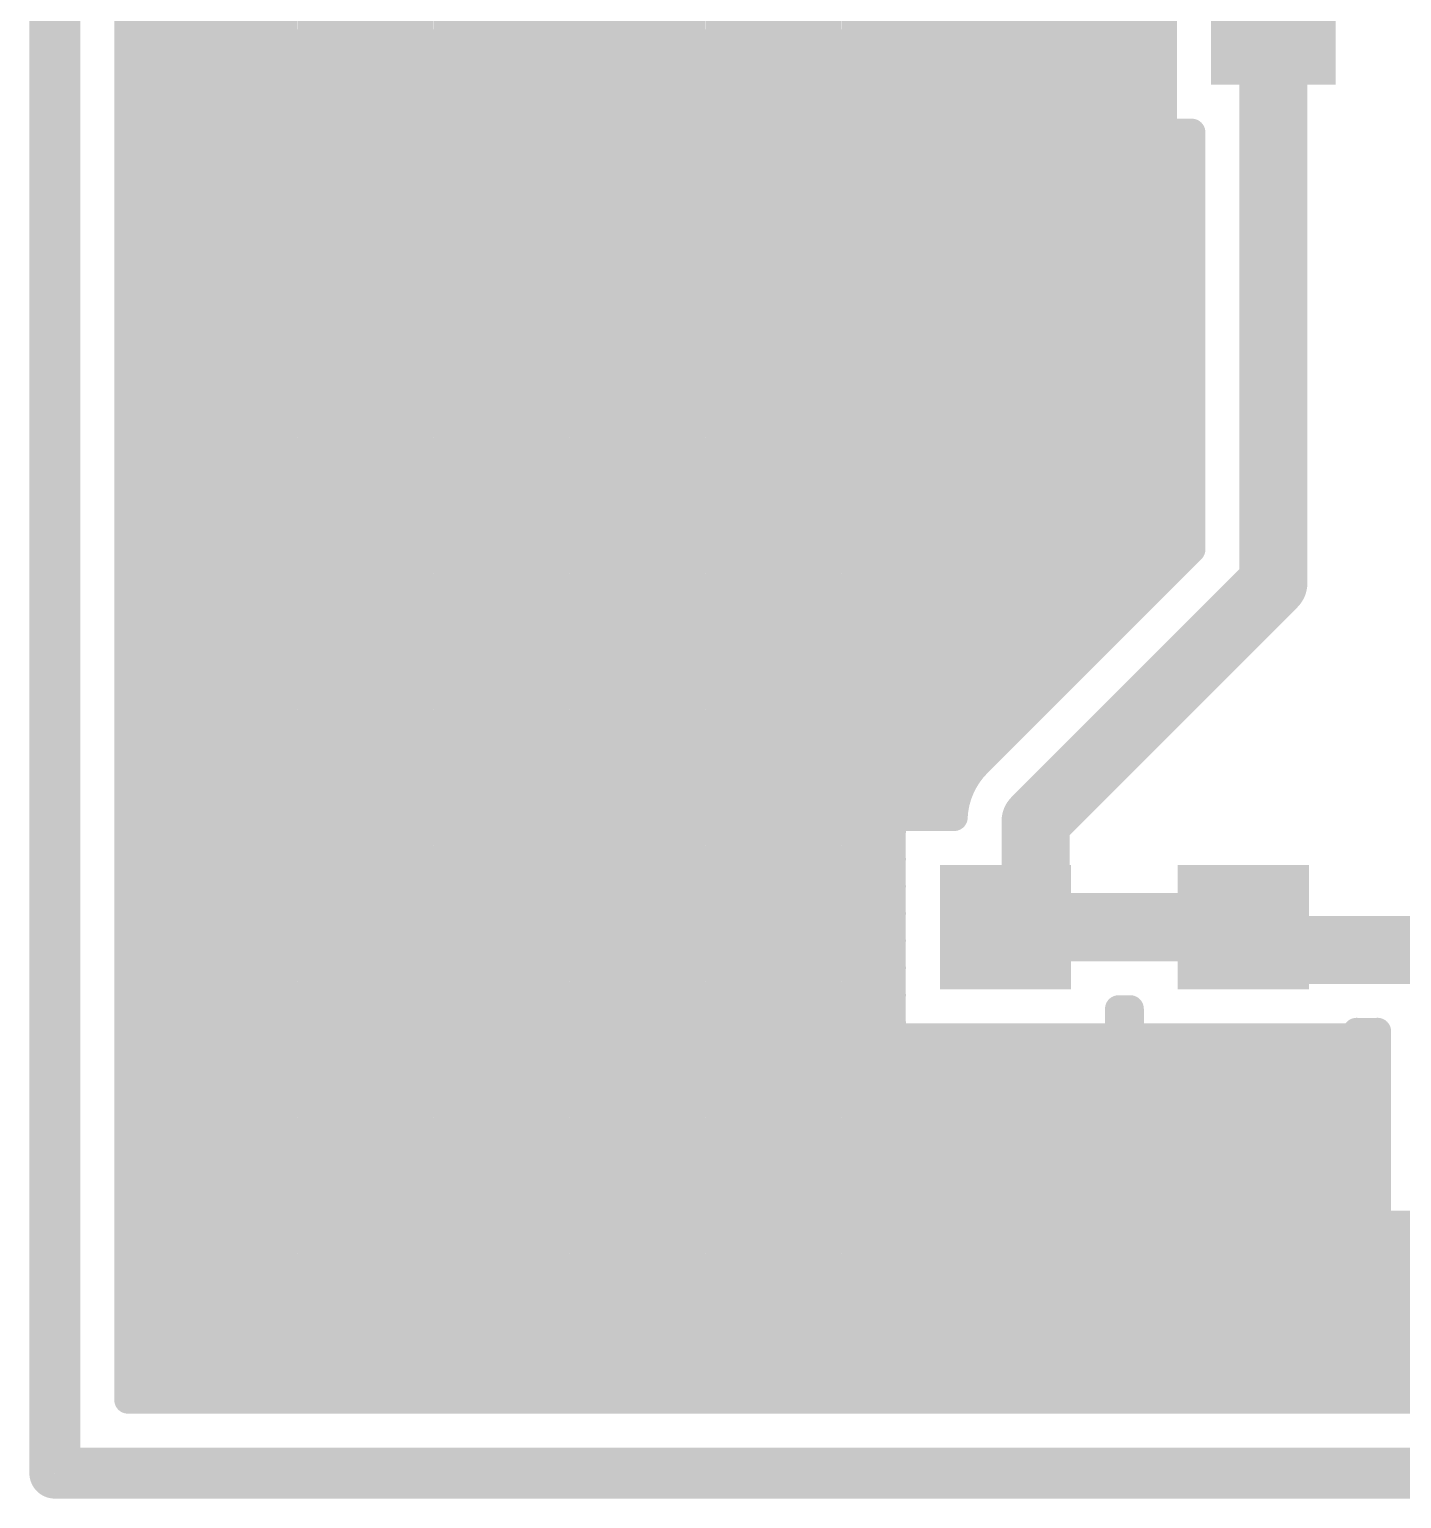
# Model space of a CAD drawing. Header units: inches. Extents: x 0 to 226, y 0 to 70.
# Drawn here: x 58.69 to 68.94, y -0.19 to 10.78 of the extents above; entities that cross this region are included whole.
import ezdxf

# ---------------------------------------------------------------- set-up
doc = ezdxf.new("R2010")
doc.units = ezdxf.units.IN
doc.layers.add('Keep-Out Layer', color=6, linetype='Continuous')
doc.layers.add('Top Layer', color=1, linetype='Continuous')

msp = doc.modelspace()

# ---------------------------------------------------------------- linework, layer by layer
at = {"layer": 'Keep-Out Layer'}
for points in [[(58.881, 0, 0.381, 0.381, 0), (58.881, 24.83, 0.381, 0.381, 0)], [(58.881, 0, 0.381, 0.381, 0), (78.322, 0, 0.381, 0.381, 0)]]:
    msp.add_lwpolyline(points, format="xyseb", dxfattribs=at)
msp.add_lwpolyline([(58.786, 0, 0.191, 0.191, 1), (58.976, 0, 0.191, 0.191, 1)], format="xyseb", close=True, dxfattribs=at)
msp.add_lwpolyline([(58.786, 0, 0.191, 0.191, 1), (58.976, 0, 0.191, 0.191, 1)], format="xyseb", close=True, dxfattribs=at)
at = {"layer": 'Top Layer'}
for points in [[(59.427, 0.546, 0.203, 0.203, 0), (59.427, 18.506, 0.203, 0.203, 0)], [(59.574, 0.546, 0.203, 0.203, 0), (59.574, 18.506, 0.203, 0.203, 0)], [(59.778, 0.546, 0.203, 0.203, 0), (59.778, 18.506, 0.203, 0.203, 0)], [(59.981, 0.546, 0.203, 0.203, 0), (59.981, 18.506, 0.203, 0.203, 0)], [(60.184, 0.546, 0.203, 0.203, 0), (60.184, 18.506, 0.203, 0.203, 0)], [(60.387, 0.546, 0.203, 0.203, 0), (60.387, 18.506, 0.203, 0.203, 0)], [(60.59, 0.546, 0.203, 0.203, 0), (60.59, 18.506, 0.203, 0.203, 0)], [(60.794, 0.546, 0.203, 0.203, 0), (60.794, 18.506, 0.203, 0.203, 0)], [(60.997, 0.546, 0.203, 0.203, 0), (60.997, 18.506, 0.203, 0.203, 0)], [(61.2, 0.546, 0.203, 0.203, 0), (61.2, 18.506, 0.203, 0.203, 0)], [(61.403, 0.546, 0.203, 0.203, 0), (61.403, 18.506, 0.203, 0.203, 0)], [(61.606, 0.546, 0.203, 0.203, 0), (61.606, 18.506, 0.203, 0.203, 0)], [(61.81, 0.546, 0.203, 0.203, 0), (61.81, 18.506, 0.203, 0.203, 0)], [(62.013, 0.546, 0.203, 0.203, 0), (62.013, 18.506, 0.203, 0.203, 0)], [(62.216, 0.546, 0.203, 0.203, 0), (62.216, 18.506, 0.203, 0.203, 0)], [(62.419, 0.546, 0.203, 0.203, 0), (62.419, 18.506, 0.203, 0.203, 0)], [(62.622, 0.546, 0.203, 0.203, 0), (62.622, 18.506, 0.203, 0.203, 0)], [(62.826, 0.546, 0.203, 0.203, 0), (62.826, 18.506, 0.203, 0.203, 0)], [(63.029, 0.546, 0.203, 0.203, 0), (63.029, 18.506, 0.203, 0.203, 0)], [(63.232, 0.546, 0.203, 0.203, 0), (63.232, 18.506, 0.203, 0.203, 0)], [(63.435, 0.546, 0.203, 0.203, 0), (63.435, 18.506, 0.203, 0.203, 0)], [(63.638, 0.546, 0.203, 0.203, 0), (63.638, 18.506, 0.203, 0.203, 0)], [(63.842, 0.546, 0.203, 0.203, 0), (63.842, 18.506, 0.203, 0.203, 0)], [(64.045, 0.546, 0.203, 0.203, 0), (64.045, 18.506, 0.203, 0.203, 0)], [(64.248, 0.546, 0.203, 0.203, 0), (64.248, 18.506, 0.203, 0.203, 0)], [(64.451, 0.546, 0.203, 0.203, 0), (64.451, 18.506, 0.203, 0.203, 0)], [(64.654, 0.546, 0.203, 0.203, 0), (64.654, 18.506, 0.203, 0.203, 0)], [(64.858, 0.546, 0.203, 0.203, 0), (64.858, 18.506, 0.203, 0.203, 0)], [(65.061, 0.546, 0.203, 0.203, 0), (65.061, 18.506, 0.203, 0.203, 0)], [(65.264, 4.898, 0.203, 0.203, 0), (65.264, 18.506, 0.203, 0.203, 0)], [(65.467, 4.898, 0.203, 0.203, 0), (65.467, 18.506, 0.203, 0.203, 0)], [(65.67, 5.156, 0.203, 0.203, 0), (65.67, 18.506, 0.203, 0.203, 0)], [(65.874, 5.397, 0.203, 0.203, 0), (65.874, 18.506, 0.203, 0.203, 0)], [(66.077, 5.6, 0.203, 0.203, 0), (66.077, 18.506, 0.203, 0.203, 0)], [(66.28, 5.803, 0.203, 0.203, 0), (66.28, 18.506, 0.203, 0.203, 0)], [(66.483, 6.006, 0.203, 0.203, 0), (66.483, 18.506, 0.203, 0.203, 0)], [(66.686, 6.21, 0.203, 0.203, 0), (66.686, 18.506, 0.203, 0.203, 0)], [(66.89, 6.413, 0.203, 0.203, 0), (66.89, 18.506, 0.203, 0.203, 0)], [(67.093, 6.616, 0.203, 0.203, 0), (67.093, 18.506, 0.203, 0.203, 0)], [(67.165, 10.015, 0.203, 0.203, 0), (67.165, 11.706, 0.203, 0.203, 0)], [(67.986, 8.94, 0.508, 0.508, 0), (67.986, 10.86, 0.508, 0.508, 0)], [(59.427, 10.682, 0.203, 0.203, 0), (67.165, 10.682, 0.203, 0.203, 0)], [(59.427, 10.479, 0.203, 0.203, 0), (67.165, 10.479, 0.203, 0.203, 0)], [(59.427, 10.276, 0.203, 0.203, 0), (67.165, 10.276, 0.203, 0.203, 0)], [(59.427, 10.073, 0.203, 0.203, 0), (67.165, 10.073, 0.203, 0.203, 0)], [(67.165, 10.015, 0.203, 0.203, 0), (67.376, 10.015, 0.203, 0.203, 0)], [(67.296, 6.819, 0.203, 0.203, 0), (67.296, 10.015, 0.203, 0.203, 0)], [(67.376, 8.94, 0.203, 0.203, 0), (67.376, 10.015, 0.203, 0.203, 0)], [(59.427, 9.87, 0.203, 0.203, 0), (67.376, 9.87, 0.203, 0.203, 0)], [(59.427, 9.666, 0.203, 0.203, 0), (67.376, 9.666, 0.203, 0.203, 0)], [(59.427, 9.463, 0.203, 0.203, 0), (67.376, 9.463, 0.203, 0.203, 0)], [(59.427, 9.26, 0.203, 0.203, 0), (67.376, 9.26, 0.203, 0.203, 0)], [(59.427, 9.057, 0.203, 0.203, 0), (67.376, 9.057, 0.203, 0.203, 0)], [(67.986, 6.647, 0.508, 0.508, 0), (67.986, 8.94, 0.508, 0.508, 0)], [(67.376, 6.899, 0.203, 0.203, 0), (67.376, 8.94, 0.203, 0.203, 0)], [(59.427, 8.854, 0.203, 0.203, 0), (67.376, 8.854, 0.203, 0.203, 0)], [(59.427, 8.65, 0.203, 0.203, 0), (67.376, 8.65, 0.203, 0.203, 0)], [(59.427, 8.447, 0.203, 0.203, 0), (67.376, 8.447, 0.203, 0.203, 0)], [(59.427, 8.244, 0.203, 0.203, 0), (67.376, 8.244, 0.203, 0.203, 0)], [(59.427, 8.041, 0.203, 0.203, 0), (67.376, 8.041, 0.203, 0.203, 0)], [(59.427, 7.838, 0.203, 0.203, 0), (67.376, 7.838, 0.203, 0.203, 0)], [(59.427, 7.634, 0.203, 0.203, 0), (67.376, 7.634, 0.203, 0.203, 0)], [(59.427, 7.431, 0.203, 0.203, 0), (67.376, 7.431, 0.203, 0.203, 0)], [(59.427, 7.228, 0.203, 0.203, 0), (67.376, 7.228, 0.203, 0.203, 0)], [(59.427, 7.025, 0.203, 0.203, 0), (67.376, 7.025, 0.203, 0.203, 0)], [(59.427, 6.822, 0.203, 0.203, 0), (67.299, 6.822, 0.203, 0.203, 0)], [(65.778, 5.301, 0.203, 0.203, 0), (67.376, 6.899, 0.203, 0.203, 0)], [(66.209, 4.87, 0.508, 0.508, 0), (67.986, 6.647, 0.508, 0.508, 0)], [(59.427, 6.618, 0.203, 0.203, 0), (67.095, 6.618, 0.203, 0.203, 0)], [(59.427, 6.415, 0.203, 0.203, 0), (66.892, 6.415, 0.203, 0.203, 0)], [(59.427, 6.212, 0.203, 0.203, 0), (66.689, 6.212, 0.203, 0.203, 0)], [(59.427, 6.009, 0.203, 0.203, 0), (66.486, 6.009, 0.203, 0.203, 0)], [(59.427, 5.806, 0.203, 0.203, 0), (66.283, 5.806, 0.203, 0.203, 0)], [(59.427, 5.602, 0.203, 0.203, 0), (66.079, 5.602, 0.203, 0.203, 0)], [(59.427, 5.399, 0.203, 0.203, 0), (65.876, 5.399, 0.203, 0.203, 0)], [(65.6, 4.898, 0.203, 0.203, -0.186704), (65.778, 5.301, 0.203, 0.203, 0)], [(65.6, 4.898, 0.203, 0.203, -0.186704), (65.778, 5.301, 0.203, 0.203, 0)], [(59.427, 5.196, 0.203, 0.203, 0), (65.694, 5.196, 0.203, 0.203, 0)], [(59.427, 4.993, 0.203, 0.203, 0), (65.612, 4.993, 0.203, 0.203, 0)], [(66.209, 4.289, 0.508, 0.508, 0), (66.209, 4.87, 0.508, 0.508, 0)], [(65.138, 3.257, 0.203, 0.203, 0), (65.138, 4.898, 0.203, 0.203, 0)], [(65.138, 4.898, 0.203, 0.203, 0), (65.6, 4.898, 0.203, 0.203, 0)], [(59.427, 4.79, 0.203, 0.203, 0), (65.138, 4.79, 0.203, 0.203, 0)], [(59.427, 4.586, 0.203, 0.203, 0), (65.138, 4.586, 0.203, 0.203, 0)], [(65.998, 4.078, 0.508, 0.508, 0), (66.209, 4.289, 0.508, 0.508, 0)], [(59.427, 4.383, 0.203, 0.203, 0), (65.138, 4.383, 0.203, 0.203, 0)], [(59.427, 4.18, 0.203, 0.203, 0), (65.138, 4.18, 0.203, 0.203, 0)], [(65.984, 4.078, 0.508, 0.508, 0), (65.998, 4.078, 0.508, 0.508, 0)], [(65.984, 4.078, 0.508, 0.508, 0), (67.762, 4.078, 0.508, 0.508, 0)], [(67.762, 4.078, 0.508, 0.508, 0), (67.932, 3.908, 0.508, 0.508, 0)], [(59.427, 3.977, 0.203, 0.203, 0), (65.138, 3.977, 0.203, 0.203, 0)], [(67.932, 3.908, 0.508, 0.508, 0), (69.426, 3.908, 0.508, 0.508, 0)], [(59.427, 3.774, 0.203, 0.203, 0), (65.138, 3.774, 0.203, 0.203, 0)], [(59.427, 3.57, 0.203, 0.203, 0), (65.138, 3.57, 0.203, 0.203, 0)], [(66.83, 3.468, 0.203, 0.203, 0), (66.917, 3.468, 0.203, 0.203, 0)], [(66.83, 3.257, 0.203, 0.203, 0), (66.83, 3.468, 0.203, 0.203, 0)], [(66.89, 0.546, 0.203, 0.203, 0), (66.89, 3.468, 0.203, 0.203, 0)], [(66.917, 3.257, 0.203, 0.203, 0), (66.917, 3.468, 0.203, 0.203, 0)], [(59.427, 3.367, 0.203, 0.203, 0), (65.138, 3.367, 0.203, 0.203, 0)], [(66.83, 3.367, 0.203, 0.203, 0), (66.917, 3.367, 0.203, 0.203, 0)], [(65.138, 3.257, 0.203, 0.203, 0), (66.83, 3.257, 0.203, 0.203, 0)], [(65.264, 0.546, 0.203, 0.203, 0), (65.264, 3.257, 0.203, 0.203, 0)], [(65.467, 0.546, 0.203, 0.203, 0), (65.467, 3.257, 0.203, 0.203, 0)], [(65.67, 0.546, 0.203, 0.203, 0), (65.67, 3.257, 0.203, 0.203, 0)], [(65.874, 0.546, 0.203, 0.203, 0), (65.874, 3.257, 0.203, 0.203, 0)], [(66.077, 0.546, 0.203, 0.203, 0), (66.077, 3.257, 0.203, 0.203, 0)], [(66.28, 0.546, 0.203, 0.203, 0), (66.28, 3.257, 0.203, 0.203, 0)], [(66.483, 0.546, 0.203, 0.203, 0), (66.483, 3.257, 0.203, 0.203, 0)], [(66.686, 0.546, 0.203, 0.203, 0), (66.686, 3.257, 0.203, 0.203, 0)], [(66.917, 3.257, 0.203, 0.203, 0), (68.608, 3.257, 0.203, 0.203, 0)], [(67.093, 0.546, 0.203, 0.203, 0), (67.093, 3.257, 0.203, 0.203, 0)], [(67.296, 0.546, 0.203, 0.203, 0), (67.296, 3.257, 0.203, 0.203, 0)], [(67.499, 0.546, 0.203, 0.203, 0), (67.499, 3.257, 0.203, 0.203, 0)], [(67.702, 0.546, 0.203, 0.203, 0), (67.702, 3.257, 0.203, 0.203, 0)], [(67.906, 0.546, 0.203, 0.203, 0), (67.906, 3.257, 0.203, 0.203, 0)], [(68.109, 0.546, 0.203, 0.203, 0), (68.109, 3.257, 0.203, 0.203, 0)], [(68.312, 0.546, 0.203, 0.203, 0), (68.312, 3.257, 0.203, 0.203, 0)], [(68.515, 0.546, 0.203, 0.203, 0), (68.515, 3.257, 0.203, 0.203, 0)], [(68.608, 3.299, 0.203, 0.203, 0), (68.764, 3.299, 0.203, 0.203, 0)], [(68.718, 0.546, 0.203, 0.203, 0), (68.718, 3.299, 0.203, 0.203, 0)], [(68.764, 1.859, 0.203, 0.203, 0), (68.764, 3.299, 0.203, 0.203, 0)], [(59.427, 3.164, 0.203, 0.203, 0), (68.764, 3.164, 0.203, 0.203, 0)], [(59.427, 2.961, 0.203, 0.203, 0), (68.764, 2.961, 0.203, 0.203, 0)], [(59.427, 2.758, 0.203, 0.203, 0), (68.764, 2.758, 0.203, 0.203, 0)], [(59.427, 2.554, 0.203, 0.203, 0), (68.764, 2.554, 0.203, 0.203, 0)], [(59.427, 2.351, 0.203, 0.203, 0), (68.764, 2.351, 0.203, 0.203, 0)], [(59.427, 2.148, 0.203, 0.203, 0), (68.764, 2.148, 0.203, 0.203, 0)], [(59.427, 1.945, 0.203, 0.203, 0), (68.764, 1.945, 0.203, 0.203, 0)], [(68.764, 1.859, 0.203, 0.203, 0), (70.475, 1.859, 0.203, 0.203, 0)], [(68.922, 0.546, 0.203, 0.203, 0), (68.922, 1.859, 0.203, 0.203, 0)], [(59.427, 1.742, 0.203, 0.203, 0), (77.775, 1.742, 0.203, 0.203, 0)], [(59.427, 1.538, 0.203, 0.203, 0), (77.775, 1.538, 0.203, 0.203, 0)], [(59.427, 1.335, 0.203, 0.203, 0), (77.775, 1.335, 0.203, 0.203, 0)], [(59.427, 1.132, 0.203, 0.203, 0), (77.775, 1.132, 0.203, 0.203, 0)], [(59.427, 0.929, 0.203, 0.203, 0), (77.775, 0.929, 0.203, 0.203, 0)], [(59.427, 0.726, 0.203, 0.203, 0), (77.775, 0.726, 0.203, 0.203, 0)], [(59.427, 0.546, 0.203, 0.203, 0), (77.775, 0.546, 0.203, 0.203, 0)]]:
    msp.add_lwpolyline(points, format="xyseb", dxfattribs=at)
for points in [[(67.859, 10.86, 0.254, 0.254, 1), (68.113, 10.86, 0.254, 0.254, 1)], [(62.592, 10.687, 0.305, 0.305, 1), (62.897, 10.687, 0.305, 0.305, 1)], [(67.114, 10.886, 0.102, 0.102, 1), (67.216, 10.886, 0.102, 0.102, 1)], [(60.992, 10.619, 0.305, 0.305, 1), (61.297, 10.619, 0.305, 0.305, 1)], [(59.376, 10.682, 0.102, 0.102, 1), (59.478, 10.682, 0.102, 0.102, 1)], [(67.114, 10.682, 0.102, 0.102, 1), (67.216, 10.682, 0.102, 0.102, 1)], [(59.376, 10.479, 0.102, 0.102, 1), (59.478, 10.479, 0.102, 0.102, 1)], [(67.114, 10.479, 0.102, 0.102, 1), (67.216, 10.479, 0.102, 0.102, 1)], [(59.376, 10.276, 0.102, 0.102, 1), (59.478, 10.276, 0.102, 0.102, 1)], [(67.114, 10.276, 0.102, 0.102, 1), (67.216, 10.276, 0.102, 0.102, 1)], [(64.717, 9.861, 0.356, 0.356, 1), (65.072, 9.861, 0.356, 0.356, 1)], [(59.376, 10.073, 0.102, 0.102, 1), (59.478, 10.073, 0.102, 0.102, 1)], [(66.325, 9.756, 0.356, 0.356, 1), (66.681, 9.756, 0.356, 0.356, 1)], [(67.114, 10.073, 0.102, 0.102, 1), (67.216, 10.073, 0.102, 0.102, 1)], [(67.114, 10.015, 0.102, 0.102, 1), (67.216, 10.015, 0.102, 0.102, 1)], [(67.114, 10.015, 0.102, 0.102, 1), (67.216, 10.015, 0.102, 0.102, 1)], [(67.245, 10.015, 0.102, 0.102, 1), (67.347, 10.015, 0.102, 0.102, 1)], [(67.325, 10.015, 0.102, 0.102, 1), (67.427, 10.015, 0.102, 0.102, 1)], [(67.325, 10.015, 0.102, 0.102, 1), (67.427, 10.015, 0.102, 0.102, 1)], [(59.376, 9.87, 0.102, 0.102, 1), (59.478, 9.87, 0.102, 0.102, 1)], [(67.325, 9.87, 0.102, 0.102, 1), (67.427, 9.87, 0.102, 0.102, 1)], [(59.376, 9.666, 0.102, 0.102, 1), (59.478, 9.666, 0.102, 0.102, 1)], [(67.325, 9.666, 0.102, 0.102, 1), (67.427, 9.666, 0.102, 0.102, 1)], [(64.118, 9.35, 0.356, 0.356, 1), (64.473, 9.35, 0.356, 0.356, 1)], [(59.376, 9.463, 0.102, 0.102, 1), (59.478, 9.463, 0.102, 0.102, 1)], [(67.325, 9.463, 0.102, 0.102, 1), (67.427, 9.463, 0.102, 0.102, 1)], [(59.376, 9.26, 0.102, 0.102, 1), (59.478, 9.26, 0.102, 0.102, 1)], [(61.299, 9.111, 0.305, 0.305, 1), (61.604, 9.111, 0.305, 0.305, 1)], [(67.325, 9.26, 0.102, 0.102, 1), (67.427, 9.26, 0.102, 0.102, 1)], [(59.902, 8.958, 0.305, 0.305, 1), (60.207, 8.958, 0.305, 0.305, 1)], [(62.696, 8.937, 0.305, 0.305, 1), (63, 8.937, 0.305, 0.305, 1)], [(59.376, 9.057, 0.102, 0.102, 1), (59.478, 9.057, 0.102, 0.102, 1)], [(67.325, 9.057, 0.102, 0.102, 1), (67.427, 9.057, 0.102, 0.102, 1)], [(67.859, 8.94, 0.254, 0.254, 1), (68.113, 8.94, 0.254, 0.254, 1)], [(67.859, 8.94, 0.254, 0.254, 1), (68.113, 8.94, 0.254, 0.254, 1)], [(67.325, 8.94, 0.102, 0.102, 1), (67.427, 8.94, 0.102, 0.102, 1)], [(67.325, 8.94, 0.102, 0.102, 1), (67.427, 8.94, 0.102, 0.102, 1)], [(59.376, 8.854, 0.102, 0.102, 1), (59.478, 8.854, 0.102, 0.102, 1)], [(67.325, 8.854, 0.102, 0.102, 1), (67.427, 8.854, 0.102, 0.102, 1)], [(59.376, 8.65, 0.102, 0.102, 1), (59.478, 8.65, 0.102, 0.102, 1)], [(67.325, 8.65, 0.102, 0.102, 1), (67.427, 8.65, 0.102, 0.102, 1)], [(59.376, 8.447, 0.102, 0.102, 1), (59.478, 8.447, 0.102, 0.102, 1)], [(67.325, 8.447, 0.102, 0.102, 1), (67.427, 8.447, 0.102, 0.102, 1)], [(59.376, 8.244, 0.102, 0.102, 1), (59.478, 8.244, 0.102, 0.102, 1)], [(67.325, 8.244, 0.102, 0.102, 1), (67.427, 8.244, 0.102, 0.102, 1)], [(59.376, 8.041, 0.102, 0.102, 1), (59.478, 8.041, 0.102, 0.102, 1)], [(67.325, 8.041, 0.102, 0.102, 1), (67.427, 8.041, 0.102, 0.102, 1)], [(66.079, 7.786, 0.305, 0.305, 1), (66.384, 7.786, 0.305, 0.305, 1)], [(59.376, 7.838, 0.102, 0.102, 1), (59.478, 7.838, 0.102, 0.102, 1)], [(61.997, 7.602, 0.305, 0.305, 1), (62.302, 7.602, 0.305, 0.305, 1)], [(64.605, 7.701, 0.305, 0.305, 1), (64.91, 7.701, 0.305, 0.305, 1)], [(67.325, 7.838, 0.102, 0.102, 1), (67.427, 7.838, 0.102, 0.102, 1)], [(59.376, 7.634, 0.102, 0.102, 1), (59.478, 7.634, 0.102, 0.102, 1)], [(67.325, 7.634, 0.102, 0.102, 1), (67.427, 7.634, 0.102, 0.102, 1)], [(59.376, 7.431, 0.102, 0.102, 1), (59.478, 7.431, 0.102, 0.102, 1)], [(63.394, 7.189, 0.305, 0.305, 1), (63.699, 7.189, 0.305, 0.305, 1)], [(67.325, 7.431, 0.102, 0.102, 1), (67.427, 7.431, 0.102, 0.102, 1)], [(59.376, 7.228, 0.102, 0.102, 1), (59.478, 7.228, 0.102, 0.102, 1)], [(60.601, 6.955, 0.305, 0.305, 1), (60.906, 6.955, 0.305, 0.305, 1)], [(67.325, 7.228, 0.102, 0.102, 1), (67.427, 7.228, 0.102, 0.102, 1)], [(59.376, 7.025, 0.102, 0.102, 1), (59.478, 7.025, 0.102, 0.102, 1)], [(65.906, 6.748, 0.305, 0.305, 1), (66.211, 6.748, 0.305, 0.305, 1)], [(67.325, 7.025, 0.102, 0.102, 1), (67.427, 7.025, 0.102, 0.102, 1)], [(59.376, 6.822, 0.102, 0.102, 1), (59.478, 6.822, 0.102, 0.102, 1)], [(67.245, 6.819, 0.102, 0.102, 1), (67.347, 6.819, 0.102, 0.102, 1)], [(67.248, 6.822, 0.102, 0.102, 1), (67.349, 6.822, 0.102, 0.102, 1)], [(67.325, 6.899, 0.102, 0.102, 1), (67.427, 6.899, 0.102, 0.102, 1)], [(67.325, 6.899, 0.102, 0.102, 1), (67.427, 6.899, 0.102, 0.102, 1)], [(67.859, 6.647, 0.254, 0.254, 1), (68.113, 6.647, 0.254, 0.254, 1)], [(67.859, 6.647, 0.254, 0.254, 1), (68.113, 6.647, 0.254, 0.254, 1)], [(59.376, 6.618, 0.102, 0.102, 1), (59.478, 6.618, 0.102, 0.102, 1)], [(59.902, 6.443, 0.305, 0.305, 1), (60.207, 6.443, 0.305, 0.305, 1)], [(67.042, 6.616, 0.102, 0.102, 1), (67.144, 6.616, 0.102, 0.102, 1)], [(67.045, 6.618, 0.102, 0.102, 1), (67.146, 6.618, 0.102, 0.102, 1)], [(59.376, 6.415, 0.102, 0.102, 1), (59.478, 6.415, 0.102, 0.102, 1)], [(66.839, 6.413, 0.102, 0.102, 1), (66.94, 6.413, 0.102, 0.102, 1)], [(66.841, 6.415, 0.102, 0.102, 1), (66.943, 6.415, 0.102, 0.102, 1)], [(59.376, 6.212, 0.102, 0.102, 1), (59.478, 6.212, 0.102, 0.102, 1)], [(62.12, 5.96, 0.305, 0.305, 1), (62.425, 5.96, 0.305, 0.305, 1)], [(66.636, 6.21, 0.102, 0.102, 1), (66.737, 6.21, 0.102, 0.102, 1)], [(66.638, 6.212, 0.102, 0.102, 1), (66.74, 6.212, 0.102, 0.102, 1)], [(59.376, 6.009, 0.102, 0.102, 1), (59.478, 6.009, 0.102, 0.102, 1)], [(66.432, 6.006, 0.102, 0.102, 1), (66.534, 6.006, 0.102, 0.102, 1)], [(66.435, 6.009, 0.102, 0.102, 1), (66.537, 6.009, 0.102, 0.102, 1)], [(59.376, 5.806, 0.102, 0.102, 1), (59.478, 5.806, 0.102, 0.102, 1)], [(64.638, 5.595, 0.305, 0.305, 1), (64.942, 5.595, 0.305, 0.305, 1)], [(66.229, 5.803, 0.102, 0.102, 1), (66.331, 5.803, 0.102, 0.102, 1)], [(66.232, 5.806, 0.102, 0.102, 1), (66.333, 5.806, 0.102, 0.102, 1)], [(59.376, 5.602, 0.102, 0.102, 1), (59.478, 5.602, 0.102, 0.102, 1)], [(66.026, 5.6, 0.102, 0.102, 1), (66.128, 5.6, 0.102, 0.102, 1)], [(66.029, 5.602, 0.102, 0.102, 1), (66.13, 5.602, 0.102, 0.102, 1)], [(59.376, 5.399, 0.102, 0.102, 1), (59.478, 5.399, 0.102, 0.102, 1)], [(65.823, 5.397, 0.102, 0.102, 1), (65.924, 5.397, 0.102, 0.102, 1)], [(65.825, 5.399, 0.102, 0.102, 1), (65.927, 5.399, 0.102, 0.102, 1)], [(65.727, 5.301, 0.102, 0.102, 1), (65.828, 5.301, 0.102, 0.102, 1)], [(65.727, 5.301, 0.102, 0.102, 1), (65.828, 5.301, 0.102, 0.102, 1)], [(65.727, 5.301, 0.102, 0.102, 1), (65.828, 5.301, 0.102, 0.102, 1)], [(59.376, 5.196, 0.102, 0.102, 1), (59.478, 5.196, 0.102, 0.102, 1)], [(65.643, 5.196, 0.102, 0.102, 1), (65.745, 5.196, 0.102, 0.102, 1)], [(65.62, 5.156, 0.102, 0.102, 1), (65.721, 5.156, 0.102, 0.102, 1)], [(59.376, 4.993, 0.102, 0.102, 1), (59.478, 4.993, 0.102, 0.102, 1)], [(62.425, 4.79, 0.305, 0.305, 1), (62.73, 4.79, 0.305, 0.305, 1)], [(65.561, 4.993, 0.102, 0.102, 1), (65.662, 4.993, 0.102, 0.102, 1)], [(66.082, 4.87, 0.254, 0.254, 1), (66.336, 4.87, 0.254, 0.254, 1)], [(66.082, 4.87, 0.254, 0.254, 1), (66.336, 4.87, 0.254, 0.254, 1)], [(65.088, 4.898, 0.102, 0.102, 1), (65.189, 4.898, 0.102, 0.102, 1)], [(65.088, 4.898, 0.102, 0.102, 1), (65.189, 4.898, 0.102, 0.102, 1)], [(65.213, 4.898, 0.102, 0.102, 1), (65.315, 4.898, 0.102, 0.102, 1)], [(65.416, 4.898, 0.102, 0.102, 1), (65.518, 4.898, 0.102, 0.102, 1)], [(65.549, 4.898, 0.102, 0.102, 1), (65.651, 4.898, 0.102, 0.102, 1)], [(65.549, 4.898, 0.102, 0.102, 1), (65.651, 4.898, 0.102, 0.102, 1)], [(65.549, 4.898, 0.102, 0.102, 1), (65.651, 4.898, 0.102, 0.102, 1)], [(59.376, 4.79, 0.102, 0.102, 1), (59.478, 4.79, 0.102, 0.102, 1)], [(65.088, 4.79, 0.102, 0.102, 1), (65.189, 4.79, 0.102, 0.102, 1)], [(59.376, 4.586, 0.102, 0.102, 1), (59.478, 4.586, 0.102, 0.102, 1)], [(60.619, 4.41, 0.305, 0.305, 1), (60.924, 4.41, 0.305, 0.305, 1)], [(65.088, 4.586, 0.102, 0.102, 1), (65.189, 4.586, 0.102, 0.102, 1)], [(66.082, 4.289, 0.254, 0.254, 1), (66.336, 4.289, 0.254, 0.254, 1)], [(66.082, 4.289, 0.254, 0.254, 1), (66.336, 4.289, 0.254, 0.254, 1)], [(59.376, 4.383, 0.102, 0.102, 1), (59.478, 4.383, 0.102, 0.102, 1)], [(63.951, 4.101, 0.356, 0.356, 1), (64.307, 4.101, 0.356, 0.356, 1)], [(65.088, 4.383, 0.102, 0.102, 1), (65.189, 4.383, 0.102, 0.102, 1)], [(59.376, 4.18, 0.102, 0.102, 1), (59.478, 4.18, 0.102, 0.102, 1)], [(65.088, 4.18, 0.102, 0.102, 1), (65.189, 4.18, 0.102, 0.102, 1)], [(65.857, 4.078, 0.254, 0.254, 1), (66.111, 4.078, 0.254, 0.254, 1)], [(65.857, 4.078, 0.254, 0.254, 1), (66.111, 4.078, 0.254, 0.254, 1)], [(65.871, 4.078, 0.254, 0.254, 1), (66.125, 4.078, 0.254, 0.254, 1)], [(65.871, 4.078, 0.254, 0.254, 1), (66.125, 4.078, 0.254, 0.254, 1)], [(67.635, 4.078, 0.254, 0.254, 1), (67.889, 4.078, 0.254, 0.254, 1)], [(67.635, 4.078, 0.254, 0.254, 1), (67.889, 4.078, 0.254, 0.254, 1)], [(59.376, 3.977, 0.102, 0.102, 1), (59.478, 3.977, 0.102, 0.102, 1)], [(65.088, 3.977, 0.102, 0.102, 1), (65.189, 3.977, 0.102, 0.102, 1)], [(67.805, 3.908, 0.254, 0.254, 1), (68.059, 3.908, 0.254, 0.254, 1)], [(67.805, 3.908, 0.254, 0.254, 1), (68.059, 3.908, 0.254, 0.254, 1)], [(59.376, 3.774, 0.102, 0.102, 1), (59.478, 3.774, 0.102, 0.102, 1)], [(61.774, 3.596, 0.305, 0.305, 1), (62.079, 3.596, 0.305, 0.305, 1)], [(65.088, 3.774, 0.102, 0.102, 1), (65.189, 3.774, 0.102, 0.102, 1)], [(59.376, 3.57, 0.102, 0.102, 1), (59.478, 3.57, 0.102, 0.102, 1)], [(65.088, 3.57, 0.102, 0.102, 1), (65.189, 3.57, 0.102, 0.102, 1)], [(66.779, 3.468, 0.102, 0.102, 1), (66.88, 3.468, 0.102, 0.102, 1)], [(66.779, 3.468, 0.102, 0.102, 1), (66.88, 3.468, 0.102, 0.102, 1)], [(66.839, 3.468, 0.102, 0.102, 1), (66.94, 3.468, 0.102, 0.102, 1)], [(66.866, 3.468, 0.102, 0.102, 1), (66.967, 3.468, 0.102, 0.102, 1)], [(66.866, 3.468, 0.102, 0.102, 1), (66.967, 3.468, 0.102, 0.102, 1)], [(59.376, 3.367, 0.102, 0.102, 1), (59.478, 3.367, 0.102, 0.102, 1)], [(65.088, 3.367, 0.102, 0.102, 1), (65.189, 3.367, 0.102, 0.102, 1)], [(66.779, 3.367, 0.102, 0.102, 1), (66.88, 3.367, 0.102, 0.102, 1)], [(66.866, 3.367, 0.102, 0.102, 1), (66.967, 3.367, 0.102, 0.102, 1)], [(65.088, 3.257, 0.102, 0.102, 1), (65.189, 3.257, 0.102, 0.102, 1)], [(65.088, 3.257, 0.102, 0.102, 1), (65.189, 3.257, 0.102, 0.102, 1)], [(65.213, 3.257, 0.102, 0.102, 1), (65.315, 3.257, 0.102, 0.102, 1)], [(65.416, 3.257, 0.102, 0.102, 1), (65.518, 3.257, 0.102, 0.102, 1)], [(65.62, 3.257, 0.102, 0.102, 1), (65.721, 3.257, 0.102, 0.102, 1)], [(65.823, 3.257, 0.102, 0.102, 1), (65.924, 3.257, 0.102, 0.102, 1)], [(66.026, 3.257, 0.102, 0.102, 1), (66.128, 3.257, 0.102, 0.102, 1)], [(66.229, 3.257, 0.102, 0.102, 1), (66.331, 3.257, 0.102, 0.102, 1)], [(66.432, 3.257, 0.102, 0.102, 1), (66.534, 3.257, 0.102, 0.102, 1)], [(66.636, 3.257, 0.102, 0.102, 1), (66.737, 3.257, 0.102, 0.102, 1)], [(66.779, 3.257, 0.102, 0.102, 1), (66.88, 3.257, 0.102, 0.102, 1)], [(66.779, 3.257, 0.102, 0.102, 1), (66.88, 3.257, 0.102, 0.102, 1)], [(66.866, 3.257, 0.102, 0.102, 1), (66.967, 3.257, 0.102, 0.102, 1)], [(66.866, 3.257, 0.102, 0.102, 1), (66.967, 3.257, 0.102, 0.102, 1)], [(67.042, 3.257, 0.102, 0.102, 1), (67.144, 3.257, 0.102, 0.102, 1)], [(67.245, 3.257, 0.102, 0.102, 1), (67.347, 3.257, 0.102, 0.102, 1)], [(67.448, 3.257, 0.102, 0.102, 1), (67.55, 3.257, 0.102, 0.102, 1)], [(67.652, 3.257, 0.102, 0.102, 1), (67.753, 3.257, 0.102, 0.102, 1)], [(67.855, 3.257, 0.102, 0.102, 1), (67.956, 3.257, 0.102, 0.102, 1)], [(68.058, 3.257, 0.102, 0.102, 1), (68.16, 3.257, 0.102, 0.102, 1)], [(68.261, 3.257, 0.102, 0.102, 1), (68.363, 3.257, 0.102, 0.102, 1)], [(68.464, 3.257, 0.102, 0.102, 1), (68.566, 3.257, 0.102, 0.102, 1)], [(68.557, 3.299, 0.102, 0.102, 1), (68.659, 3.299, 0.102, 0.102, 1)], [(68.557, 3.257, 0.102, 0.102, 1), (68.659, 3.257, 0.102, 0.102, 1)], [(68.668, 3.299, 0.102, 0.102, 1), (68.769, 3.299, 0.102, 0.102, 1)], [(68.713, 3.299, 0.102, 0.102, 1), (68.815, 3.299, 0.102, 0.102, 1)], [(68.713, 3.299, 0.102, 0.102, 1), (68.815, 3.299, 0.102, 0.102, 1)], [(59.376, 3.164, 0.102, 0.102, 1), (59.478, 3.164, 0.102, 0.102, 1)], [(68.713, 3.164, 0.102, 0.102, 1), (68.815, 3.164, 0.102, 0.102, 1)], [(59.376, 2.961, 0.102, 0.102, 1), (59.478, 2.961, 0.102, 0.102, 1)], [(60.227, 2.725, 0.305, 0.305, 1), (60.531, 2.725, 0.305, 0.305, 1)], [(68.713, 2.961, 0.102, 0.102, 1), (68.815, 2.961, 0.102, 0.102, 1)], [(59.376, 2.758, 0.102, 0.102, 1), (59.478, 2.758, 0.102, 0.102, 1)], [(68.713, 2.758, 0.102, 0.102, 1), (68.815, 2.758, 0.102, 0.102, 1)], [(59.376, 2.554, 0.102, 0.102, 1), (59.478, 2.554, 0.102, 0.102, 1)], [(66.772, 2.316, 0.356, 0.356, 1), (67.128, 2.316, 0.356, 0.356, 1)], [(68.713, 2.554, 0.102, 0.102, 1), (68.815, 2.554, 0.102, 0.102, 1)], [(59.376, 2.351, 0.102, 0.102, 1), (59.478, 2.351, 0.102, 0.102, 1)], [(68.713, 2.351, 0.102, 0.102, 1), (68.815, 2.351, 0.102, 0.102, 1)], [(59.376, 2.148, 0.102, 0.102, 1), (59.478, 2.148, 0.102, 0.102, 1)], [(63.839, 1.94, 0.305, 0.305, 1), (64.144, 1.94, 0.305, 0.305, 1)], [(68.713, 2.148, 0.102, 0.102, 1), (68.815, 2.148, 0.102, 0.102, 1)], [(61.365, 1.842, 0.305, 0.305, 1), (61.67, 1.842, 0.305, 0.305, 1)], [(59.376, 1.945, 0.102, 0.102, 1), (59.478, 1.945, 0.102, 0.102, 1)], [(68.713, 1.945, 0.102, 0.102, 1), (68.815, 1.945, 0.102, 0.102, 1)], [(68.713, 1.859, 0.102, 0.102, 1), (68.815, 1.859, 0.102, 0.102, 1)], [(68.713, 1.859, 0.102, 0.102, 1), (68.815, 1.859, 0.102, 0.102, 1)], [(68.871, 1.859, 0.102, 0.102, 1), (68.972, 1.859, 0.102, 0.102, 1)], [(59.376, 1.742, 0.102, 0.102, 1), (59.478, 1.742, 0.102, 0.102, 1)], [(59.376, 1.538, 0.102, 0.102, 1), (59.478, 1.538, 0.102, 0.102, 1)], [(59.376, 1.335, 0.102, 0.102, 1), (59.478, 1.335, 0.102, 0.102, 1)], [(59.736, 1.194, 0.305, 0.305, 1), (60.041, 1.194, 0.305, 0.305, 1)], [(59.376, 1.132, 0.102, 0.102, 1), (59.478, 1.132, 0.102, 0.102, 1)], [(59.376, 0.929, 0.102, 0.102, 1), (59.478, 0.929, 0.102, 0.102, 1)], [(59.376, 0.726, 0.102, 0.102, 1), (59.478, 0.726, 0.102, 0.102, 1)], [(59.376, 0.546, 0.102, 0.102, 1), (59.478, 0.546, 0.102, 0.102, 1)], [(59.376, 0.546, 0.102, 0.102, 1), (59.478, 0.546, 0.102, 0.102, 1)], [(59.524, 0.546, 0.102, 0.102, 1), (59.625, 0.546, 0.102, 0.102, 1)], [(59.727, 0.546, 0.102, 0.102, 1), (59.828, 0.546, 0.102, 0.102, 1)], [(59.93, 0.546, 0.102, 0.102, 1), (60.032, 0.546, 0.102, 0.102, 1)], [(60.133, 0.546, 0.102, 0.102, 1), (60.235, 0.546, 0.102, 0.102, 1)], [(60.336, 0.546, 0.102, 0.102, 1), (60.438, 0.546, 0.102, 0.102, 1)], [(60.54, 0.546, 0.102, 0.102, 1), (60.641, 0.546, 0.102, 0.102, 1)], [(60.743, 0.546, 0.102, 0.102, 1), (60.844, 0.546, 0.102, 0.102, 1)], [(60.946, 0.546, 0.102, 0.102, 1), (61.048, 0.546, 0.102, 0.102, 1)], [(61.149, 0.546, 0.102, 0.102, 1), (61.251, 0.546, 0.102, 0.102, 1)], [(61.352, 0.546, 0.102, 0.102, 1), (61.454, 0.546, 0.102, 0.102, 1)], [(61.556, 0.546, 0.102, 0.102, 1), (61.657, 0.546, 0.102, 0.102, 1)], [(61.759, 0.546, 0.102, 0.102, 1), (61.86, 0.546, 0.102, 0.102, 1)], [(61.962, 0.546, 0.102, 0.102, 1), (62.064, 0.546, 0.102, 0.102, 1)], [(62.165, 0.546, 0.102, 0.102, 1), (62.267, 0.546, 0.102, 0.102, 1)], [(62.368, 0.546, 0.102, 0.102, 1), (62.47, 0.546, 0.102, 0.102, 1)], [(62.572, 0.546, 0.102, 0.102, 1), (62.673, 0.546, 0.102, 0.102, 1)], [(62.775, 0.546, 0.102, 0.102, 1), (62.876, 0.546, 0.102, 0.102, 1)], [(62.978, 0.546, 0.102, 0.102, 1), (63.08, 0.546, 0.102, 0.102, 1)], [(63.181, 0.546, 0.102, 0.102, 1), (63.283, 0.546, 0.102, 0.102, 1)], [(63.384, 0.546, 0.102, 0.102, 1), (63.486, 0.546, 0.102, 0.102, 1)], [(63.588, 0.546, 0.102, 0.102, 1), (63.689, 0.546, 0.102, 0.102, 1)], [(63.791, 0.546, 0.102, 0.102, 1), (63.892, 0.546, 0.102, 0.102, 1)], [(63.994, 0.546, 0.102, 0.102, 1), (64.096, 0.546, 0.102, 0.102, 1)], [(64.197, 0.546, 0.102, 0.102, 1), (64.299, 0.546, 0.102, 0.102, 1)], [(64.4, 0.546, 0.102, 0.102, 1), (64.502, 0.546, 0.102, 0.102, 1)], [(64.604, 0.546, 0.102, 0.102, 1), (64.705, 0.546, 0.102, 0.102, 1)], [(64.807, 0.546, 0.102, 0.102, 1), (64.908, 0.546, 0.102, 0.102, 1)], [(65.01, 0.546, 0.102, 0.102, 1), (65.112, 0.546, 0.102, 0.102, 1)], [(65.213, 0.546, 0.102, 0.102, 1), (65.315, 0.546, 0.102, 0.102, 1)], [(65.416, 0.546, 0.102, 0.102, 1), (65.518, 0.546, 0.102, 0.102, 1)], [(65.62, 0.546, 0.102, 0.102, 1), (65.721, 0.546, 0.102, 0.102, 1)], [(65.823, 0.546, 0.102, 0.102, 1), (65.924, 0.546, 0.102, 0.102, 1)], [(66.026, 0.546, 0.102, 0.102, 1), (66.128, 0.546, 0.102, 0.102, 1)], [(66.229, 0.546, 0.102, 0.102, 1), (66.331, 0.546, 0.102, 0.102, 1)], [(66.432, 0.546, 0.102, 0.102, 1), (66.534, 0.546, 0.102, 0.102, 1)], [(66.636, 0.546, 0.102, 0.102, 1), (66.737, 0.546, 0.102, 0.102, 1)], [(66.839, 0.546, 0.102, 0.102, 1), (66.94, 0.546, 0.102, 0.102, 1)], [(67.042, 0.546, 0.102, 0.102, 1), (67.144, 0.546, 0.102, 0.102, 1)], [(67.245, 0.546, 0.102, 0.102, 1), (67.347, 0.546, 0.102, 0.102, 1)], [(67.448, 0.546, 0.102, 0.102, 1), (67.55, 0.546, 0.102, 0.102, 1)], [(67.652, 0.546, 0.102, 0.102, 1), (67.753, 0.546, 0.102, 0.102, 1)], [(67.855, 0.546, 0.102, 0.102, 1), (67.956, 0.546, 0.102, 0.102, 1)], [(68.058, 0.546, 0.102, 0.102, 1), (68.16, 0.546, 0.102, 0.102, 1)], [(68.261, 0.546, 0.102, 0.102, 1), (68.363, 0.546, 0.102, 0.102, 1)], [(68.464, 0.546, 0.102, 0.102, 1), (68.566, 0.546, 0.102, 0.102, 1)], [(68.668, 0.546, 0.102, 0.102, 1), (68.769, 0.546, 0.102, 0.102, 1)], [(68.871, 0.546, 0.102, 0.102, 1), (68.972, 0.546, 0.102, 0.102, 1)]]:
    msp.add_lwpolyline(points, format="xyseb", close=True, dxfattribs=at)
for points in [[(66.911, 11.35), (65.981, 11.35), (66.911, 10.37), (65.981, 10.37)], [(68.451, 11.35), (67.521, 11.35), (68.451, 10.37), (67.521, 10.37)], [(66.474, 3.613), (66.474, 4.543), (65.494, 3.613), (65.494, 4.543)], [(68.252, 3.613), (68.252, 4.543), (67.272, 3.613), (67.272, 4.543)], [(66.474, 2.073), (66.474, 3.003), (65.494, 2.073), (65.494, 3.003)], [(68.252, 2.073), (68.252, 3.003), (67.272, 2.073), (67.272, 3.003)]]:
    msp.add_solid(points, dxfattribs=at)

doc.saveas('drawing.dxf')
